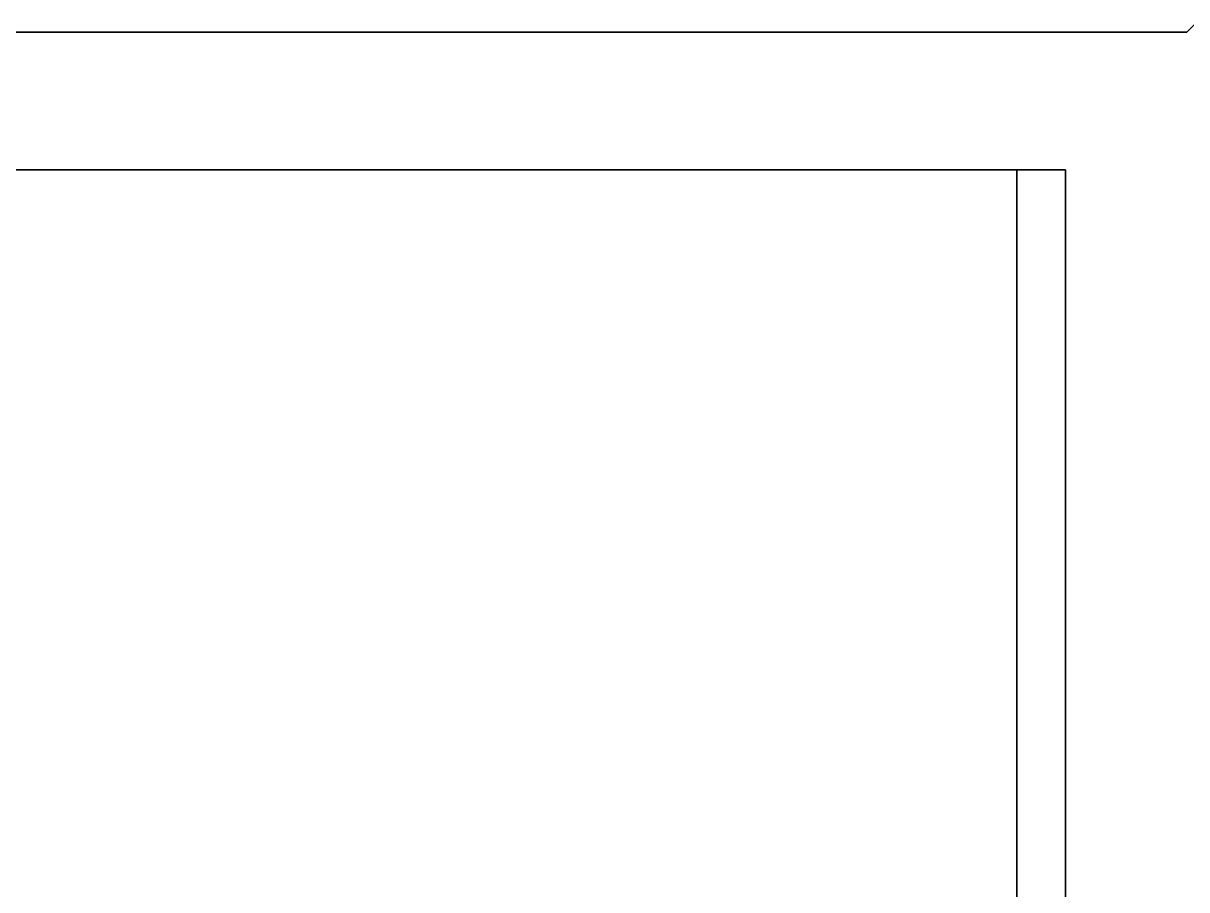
# Model space of a CAD drawing. Header units: millimetres. Extents: x -5968 to 8419, y -11886 to 221.
# Drawn here: x -2329.4 to -1898.1, y -10981.3 to -10660.1 of the extents above; entities that cross this region are included whole.
import ezdxf

# ---------------------------------------------------------------- set-up
doc = ezdxf.new("R2010")
doc.units = ezdxf.units.MM
doc.header["$LTSCALE"] = 20
doc.layers.add('Innenausbau_Konstruktion', color=7, linetype='Continuous')

msp = doc.modelspace()

# ---------------------------------------------------------------- linework, layer by layer
at = {"layer": 'Innenausbau_Konstruktion', "color": 7, "linetype": 'Continuous', "lineweight": 25, "transparency": 33554687}
for p, q in [((-1913.06, -10663.44, 3025.11), (-2818.06, -10663.44, 3025.11)), ((-1898.06, -10663.44, 3025.11), (-2763.06, -10663.44, 3025.11))]:
    msp.add_line(p, q, dxfattribs=at)
at = {"layer": 'Innenausbau_Konstruktion', "color": 7, "linetype": 'Continuous', "lineweight": 25, "transparency": 33554687, "flags": 128}
msp.add_lwpolyline([(-2763.06, -10714.44), (-1943.06, -10714.44), (-1943.06, -11284.44), (-2763.06, -11284.44)], close=True, dxfattribs=at)
msp.add_lwpolyline([(-2763.06, -10714.44), (-1943.06, -10714.44), (-1943.06, -11284.44), (-2763.06, -11284.44)], close=True, dxfattribs=at)
at = {"layer": 'Innenausbau_Konstruktion', "color": 7, "linetype": 'Continuous', "lineweight": 25, "transparency": 33554687}
for points in [[(-5968.06, -10363.44, 3025.11), (-1598.06, -10363.44, 3025.11), (-1898.06, -10663.44, 3025.11), (-5668.06, -10663.44, 3025.11)], [(-5668.06, -10663.44, 5525.11), (-1898.06, -10663.44, 5525.11), (-1598.06, -10363.44, 5525.11), (-5968.06, -10363.44, 5525.11)], [(-1898.06, -10663.44, 3025.11), (-1898.06, -10663.44, 5525.11), (-5668.06, -10663.44, 5525.11), (-5668.06, -10663.44, 3025.11)], [(-2745.06, -10714.44, 3707.11), (-1961.06, -10714.44, 3707.11), (-1961.06, -10714.44, 3689.11), (-2745.06, -10714.44, 3689.11)], [(-1961.06, -11284.44, 3689.11), (-1961.06, -10714.44, 3689.11), (-2745.06, -10714.44, 3689.11), (-2745.06, -11284.44, 3689.11)], [(-2745.06, -11284.44, 3707.11), (-2745.06, -10714.44, 3707.11), (-1961.06, -10714.44, 3707.11), (-1961.06, -11284.44, 3707.11)], [(-2745.06, -10714.44, 4964.11), (-1961.06, -10714.44, 4964.11), (-1961.06, -10714.44, 4946.11), (-2745.06, -10714.44, 4946.11)], [(-1961.06, -11284.44, 4946.11), (-1961.06, -10714.44, 4946.11), (-2745.06, -10714.44, 4946.11), (-2745.06, -11284.44, 4946.11)], [(-2745.06, -11284.44, 4964.11), (-2745.06, -10714.44, 4964.11), (-1961.06, -10714.44, 4964.11), (-1961.06, -11284.44, 4964.11)], [(-2745.06, -10714.44, 5208.11), (-1961.06, -10714.44, 5208.11), (-1961.06, -10714.44, 5190.11), (-2745.06, -10714.44, 5190.11)], [(-1961.06, -11284.44, 5190.11), (-1961.06, -10714.44, 5190.11), (-2745.06, -10714.44, 5190.11), (-2745.06, -11284.44, 5190.11)], [(-2745.06, -11284.44, 5208.11), (-2745.06, -10714.44, 5208.11), (-1961.06, -10714.44, 5208.11), (-1961.06, -11284.44, 5208.11)], [(-1961.06, -10714.44, 5208.11), (-1943.06, -10714.44, 5208.11), (-1943.06, -10714.44, 3025.11), (-1961.06, -10714.44, 3025.11)], [(-1961.06, -11284.44, 3025.11), (-1961.06, -10714.44, 3025.11), (-1961.06, -10714.44, 5208.11), (-1961.06, -11284.44, 5208.11)], [(-1943.06, -11284.44, 3025.11), (-1943.06, -10714.44, 3025.11), (-1961.06, -10714.44, 3025.11), (-1961.06, -11284.44, 3025.11)], [(-1961.06, -11284.44, 5208.11), (-1961.06, -10714.44, 5208.11), (-1943.06, -10714.44, 5208.11), (-1943.06, -11284.44, 5208.11)], [(-1961.06, -11284.44, 3707.11), (-1961.06, -10714.44, 3707.11), (-1961.06, -10714.44, 3689.11), (-1961.06, -11284.44, 3689.11)], [(-1961.06, -11284.44, 4964.11), (-1961.06, -10714.44, 4964.11), (-1961.06, -10714.44, 4946.11), (-1961.06, -11284.44, 4946.11)], [(-1961.06, -11284.44, 5208.11), (-1961.06, -10714.44, 5208.11), (-1961.06, -10714.44, 5190.11), (-1961.06, -11284.44, 5190.11)], [(-1943.06, -11284.44, 5208.11), (-1943.06, -10714.44, 5208.11), (-1943.06, -10714.44, 3025.11), (-1943.06, -11284.44, 3025.11)]]:
    msp.add_3dface(points, dxfattribs=at)

doc.saveas('drawing.dxf')
